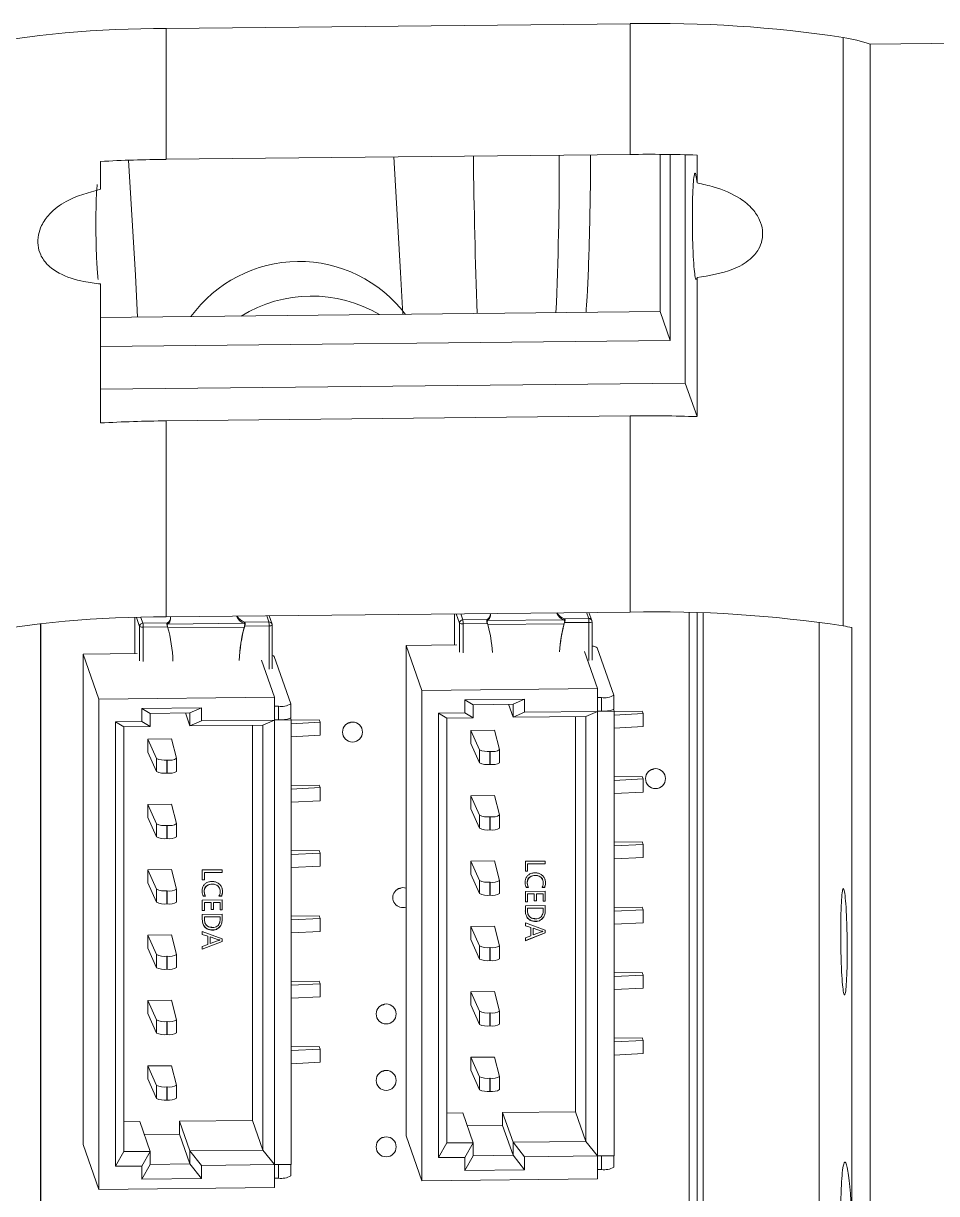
# Model space of a CAD drawing. Header units: millimetres. Extents: x 0 to 1189, y 0 to 841.
# Drawn here: x 468.671 to 471.422, y 440.995 to 444.521 of the extents above; entities that cross this region are included whole.
import ezdxf

# ---------------------------------------------------------------- set-up
doc = ezdxf.new("R2010")
doc.units = ezdxf.units.MM
doc.layers.get('0').update_dxf_attribs({"lineweight": 18})

msp = doc.modelspace()

# ---------------------------------------------------------------- linework, layer by layer
at = {"color": 7, "linetype": 'Continuous', "lineweight": 15}
for p, q in [((470.4993, 444.5199), (469.1019, 444.5051)), ((469.1019, 444.5051), (469.1019, 444.1112)), ((470.4993, 444.5199), (470.4993, 444.126)), ((471.141, 444.4781), (471.141, 442.7055)), ((471.6217, 444.4623), (471.2224, 444.458)), ((471.2224, 444.458), (471.2224, 439.337)), ((470.4993, 444.126), (469.1019, 444.1112)), ((470.589, 444.1261), (470.589, 443.6523)), ((470.6195, 443.5656), (470.6195, 444.1258)), ((470.6647, 444.1249), (470.6647, 443.4373)), ((470.7004, 444.0401), (470.7004, 444.1239)), ((468.9038, 444.1049), (468.9038, 444.021)), ((470.7004, 443.3361), (470.7004, 443.7548)), ((468.9038, 443.7357), (468.9038, 443.317)), ((470.589, 443.6523), (468.9038, 443.6344)), ((470.6195, 443.5656), (470.589, 443.6523)), ((468.9038, 443.5474), (470.6195, 443.5656)), ((470.6647, 443.4373), (468.9038, 443.4186)), ((470.7004, 443.3361), (470.6647, 443.4373)), ((469.1019, 443.3233), (470.4993, 443.3382)), ((470.4993, 443.3382), (470.4993, 442.7473)), ((469.1019, 443.3233), (469.1019, 442.7324)), ((470.4993, 442.7473), (469.1019, 442.7324)), ((469.4203, 442.711), (469.4116, 442.7357)), ((469.9703, 442.7417), (469.9703, 442.6481)), ((470.0783, 442.7368), (470.0783, 442.7408)), ((470.3837, 442.7213), (470.375, 442.746)), ((470.6764, 440.0765), (470.6764, 442.7459)), ((470.701, 442.7452), (470.701, 440.1324)), ((470.7193, 442.7446), (470.7193, 440.0804)), ((468.7231, 440.0592), (468.7231, 442.7121)), ((468.7243, 442.7123), (468.7243, 440.0558)), ((469.0069, 442.7305), (469.0069, 442.6221)), ((469.1051, 442.7143), (469.0316, 442.7135)), ((469.0322, 442.7019), (469.1057, 442.7027)), ((469.1059, 442.7111), (469.3361, 442.7135)), ((469.1149, 442.7266), (469.1149, 442.7305)), ((469.4109, 442.7175), (469.3374, 442.7168)), ((469.338, 442.7052), (469.4115, 442.706)), ((469.4209, 442.7077), (469.4209, 442.7078)), ((469.4209, 442.5765), (469.4209, 442.7077)), ((470.0685, 442.7245), (469.995, 442.7238)), ((469.9956, 442.7122), (470.0691, 442.713)), ((470.2995, 442.7238), (470.0693, 442.7213)), ((470.3743, 442.7278), (470.3008, 442.727)), ((470.3014, 442.7154), (470.3749, 442.7162)), ((470.3843, 442.718), (470.3843, 442.7179)), ((470.3843, 442.6025), (470.3843, 442.7179)), ((471.0687, 439.6311), (471.0687, 442.7165)), ((471.167, 439.3522), (471.167, 442.7005)), ((469.8241, 442.6465), (469.9772, 442.6481)), ((469.8717, 442.5113), (469.8241, 442.6465)), ((469.8241, 441.1693), (469.8241, 442.6465)), ((470.4007, 442.517), (470.3615, 442.6282)), ((470.4501, 442.4972), (470.4, 442.6393)), ((468.8511, 442.6204), (469.0138, 442.6222)), ((468.8988, 442.4852), (468.8511, 442.6204)), ((468.8511, 441.1432), (468.8511, 442.6204)), ((469.4278, 442.4908), (469.3885, 442.6021)), ((469.4771, 442.4711), (469.427, 442.6132)), ((469.4278, 442.4908), (468.8988, 442.4852)), ((468.8988, 441.008), (468.8988, 442.4852)), ((469.4278, 442.4908), (469.4278, 442.4219)), ((470.4007, 442.517), (469.8717, 442.5113)), ((469.8717, 441.0341), (469.8717, 442.5113)), ((470.1812, 442.4851), (470.0015, 442.4832)), ((470.1462, 442.4695), (470.1812, 442.4851)), ((470.1812, 442.4457), (470.1812, 442.4851)), ((470.4007, 442.517), (470.4007, 442.448)), ((470.4007, 442.4897), (470.4126, 442.4898)), ((470.4126, 442.4898), (470.4126, 442.4485)), ((470.4502, 442.4554), (470.4502, 442.4968)), ((469.2082, 442.459), (469.0285, 442.4571)), ((469.0285, 442.4177), (469.0285, 442.4571)), ((469.0534, 442.4421), (469.0285, 442.4571)), ((469.1732, 442.4434), (469.2082, 442.459)), ((469.2082, 442.4196), (469.2082, 442.459)), ((469.4278, 442.4636), (469.4396, 442.4637)), ((469.4396, 442.4637), (469.4396, 442.4224)), ((469.4772, 442.4293), (469.4772, 442.4707)), ((470.0015, 442.4438), (470.0015, 442.4832)), ((470.0264, 442.4682), (470.0015, 442.4832)), ((470.0264, 442.4682), (470.1462, 442.4695)), ((470.0264, 442.4288), (470.0264, 442.4682)), ((470.1323, 442.4694), (470.1462, 442.4301)), ((470.1462, 442.4695), (470.1462, 442.4301)), ((470.4507, 442.4485), (470.4489, 442.4537)), ((469.0285, 442.4177), (468.9487, 442.4168)), ((468.9487, 441.0775), (468.9487, 442.4168)), ((468.9487, 442.4168), (468.9736, 442.4019)), ((469.0534, 442.4027), (469.0285, 442.4177)), ((469.0534, 442.4421), (469.1732, 442.4434)), ((469.0534, 442.4027), (469.0534, 442.4421)), ((469.1594, 442.4432), (469.1732, 442.404)), ((469.1732, 442.4434), (469.1732, 442.404)), ((469.1732, 442.404), (469.2082, 442.4196)), ((469.4278, 442.4219), (469.2082, 442.4196)), ((469.3928, 442.4063), (469.4278, 442.4219)), ((469.4278, 442.4223), (469.4396, 442.4224)), ((469.4278, 442.4219), (469.4777, 442.4224)), ((469.4278, 441.0826), (469.4278, 442.4219)), ((469.4777, 442.4224), (469.4759, 442.4276)), ((469.4777, 442.4218), (469.5623, 442.4227)), ((469.4777, 441.0831), (469.4777, 442.4224)), ((469.5649, 442.4153), (469.4777, 442.4108)), ((469.5623, 442.4227), (469.5649, 442.4153)), ((469.5649, 442.3759), (469.5649, 442.4153)), ((470.0015, 442.4438), (469.9216, 442.4429)), ((469.9216, 441.1036), (469.9216, 442.4429)), ((469.9216, 442.4429), (469.9466, 442.428)), ((469.9466, 442.428), (470.0264, 442.4288)), ((469.9466, 441.1477), (469.9466, 442.428)), ((470.0264, 442.4288), (470.0015, 442.4438)), ((470.1462, 442.4301), (470.1812, 442.4457)), ((470.1462, 442.4301), (470.3658, 442.4324)), ((470.4007, 442.448), (470.1812, 442.4457)), ((470.3342, 441.2419), (470.3342, 442.4321)), ((470.3658, 442.4324), (470.4007, 442.448)), ((470.3658, 441.1522), (470.3658, 442.4324)), ((470.4007, 442.4484), (470.4126, 442.4485)), ((470.4007, 442.448), (470.4507, 442.4485)), ((470.4007, 441.1087), (470.4007, 442.448)), ((470.4507, 442.4479), (470.5353, 442.4488)), ((470.4507, 441.1092), (470.4507, 442.4485)), ((470.5379, 442.4414), (470.4507, 442.4369)), ((470.5353, 442.4488), (470.5379, 442.4414)), ((470.5379, 442.402), (470.5379, 442.4414)), ((468.9736, 442.4019), (469.0534, 442.4027)), ((468.9736, 441.1216), (468.9736, 442.4019)), ((469.1732, 442.404), (469.3928, 442.4063)), ((469.3612, 441.2158), (469.3612, 442.406)), ((469.3928, 441.1261), (469.3928, 442.4063)), ((470.0904, 442.3915), (470.019, 442.3908)), ((470.0449, 442.3322), (470.019, 442.3908)), ((470.019, 442.3908), (470.019, 442.3514)), ((470.0904, 442.3915), (470.1057, 442.3329)), ((470.5379, 442.402), (470.4507, 442.3975)), ((469.1174, 442.3654), (469.046, 442.3647)), ((469.0719, 442.3061), (469.046, 442.3647)), ((469.046, 442.3647), (469.046, 442.3253)), ((469.1174, 442.3654), (469.1328, 442.3068)), ((469.5649, 442.3759), (469.4777, 442.3714)), ((470.019, 442.3514), (470.0449, 442.2928)), ((469.046, 442.3253), (469.0719, 442.2667)), ((470.0449, 442.2928), (470.0449, 442.3322)), ((470.0776, 442.3274), (470.0767, 442.3274)), ((470.0767, 442.3274), (470.0767, 442.288)), ((470.0776, 442.288), (470.0776, 442.3274)), ((470.1058, 442.2932), (470.1058, 442.3326)), ((469.0719, 442.2667), (469.0719, 442.3061)), ((469.1046, 442.3013), (469.1037, 442.3013)), ((469.1037, 442.3013), (469.1037, 442.2619)), ((469.1046, 442.2619), (469.1046, 442.3013)), ((469.1328, 442.2671), (469.1328, 442.3065)), ((470.0776, 442.288), (470.0767, 442.288)), ((469.1046, 442.2619), (469.1037, 442.2619)), ((470.4507, 442.2509), (470.5353, 442.2518)), ((470.5379, 442.2444), (470.4507, 442.24)), ((470.5353, 442.2518), (470.5379, 442.2444)), ((470.5379, 442.205), (470.5379, 442.2444)), ((469.4777, 442.2248), (469.5623, 442.2257)), ((469.5649, 442.2183), (469.4777, 442.2139)), ((469.5623, 442.2257), (469.5649, 442.2183)), ((469.5649, 442.1789), (469.5649, 442.2183)), ((470.5379, 442.205), (470.4507, 442.2006)), ((469.1174, 442.1685), (469.046, 442.1677)), ((469.0719, 442.1091), (469.046, 442.1677)), ((469.046, 442.1677), (469.046, 442.1283)), ((469.1174, 442.1685), (469.1328, 442.1098)), ((469.5649, 442.1789), (469.4777, 442.1745)), ((470.0904, 442.1946), (470.019, 442.1938)), ((470.0449, 442.1353), (470.019, 442.1938)), ((470.019, 442.1938), (470.019, 442.1544)), ((470.0904, 442.1946), (470.1057, 442.1359)), ((470.019, 442.1544), (470.0449, 442.0959)), ((470.0449, 442.0959), (470.0449, 442.1353)), ((470.1058, 442.0963), (470.1058, 442.1357)), ((469.046, 442.1283), (469.0719, 442.0698)), ((469.0719, 442.0698), (469.0719, 442.1091)), ((469.1046, 442.1044), (469.1037, 442.1044)), ((469.1037, 442.1044), (469.1037, 442.065)), ((469.1046, 442.065), (469.1046, 442.1044)), ((469.1328, 442.0702), (469.1328, 442.1096)), ((470.0776, 442.1305), (470.0767, 442.1305)), ((470.0767, 442.1305), (470.0767, 442.0911)), ((470.0776, 442.0911), (470.0776, 442.1305)), ((469.1046, 442.065), (469.1037, 442.065)), ((470.0776, 442.0911), (470.0767, 442.0911)), ((469.4777, 442.0279), (469.5623, 442.0288)), ((469.5623, 442.0288), (469.5649, 442.0213)), ((470.4507, 442.054), (470.5353, 442.0549)), ((470.5379, 442.0474), (470.4507, 442.043)), ((470.5353, 442.0549), (470.5379, 442.0474)), ((470.5379, 442.008), (470.5379, 442.0474)), ((469.5649, 442.0213), (469.4777, 442.0169)), ((469.5649, 441.982), (469.5649, 442.0213)), ((470.0904, 441.9976), (470.019, 441.9968)), ((470.0449, 441.9383), (470.019, 441.9968)), ((470.019, 441.9968), (470.019, 441.9575)), ((470.0904, 441.9976), (470.1057, 441.9389)), ((470.2433, 441.9971), (470.1834, 441.9964)), ((470.1834, 441.9964), (470.1834, 441.9662)), ((470.2432, 441.9971), (470.2432, 441.9895)), ((470.2433, 441.9891), (470.2433, 441.9971)), ((470.5379, 442.008), (470.4507, 442.0036)), ((469.1174, 441.9715), (469.046, 441.9707)), ((469.0719, 441.9122), (469.046, 441.9707)), ((469.046, 441.9707), (469.046, 441.9314)), ((469.1174, 441.9715), (469.1328, 441.9128)), ((469.2703, 441.971), (469.2104, 441.9703)), ((469.2104, 441.9703), (469.2104, 441.9401)), ((469.2702, 441.9634), (469.2169, 441.9628)), ((469.2169, 441.9628), (469.217, 441.9625)), ((469.2169, 441.9628), (469.2169, 441.9405)), ((469.217, 441.9625), (469.2703, 441.963)), ((469.217, 441.9401), (469.217, 441.9625)), ((469.2702, 441.971), (469.2702, 441.9634)), ((469.2702, 441.9634), (469.2703, 441.963)), ((469.2703, 441.963), (469.2703, 441.971)), ((469.5649, 441.982), (469.4777, 441.9775)), ((470.019, 441.9575), (470.0449, 441.8989)), ((470.1898, 441.9666), (470.1834, 441.9665)), ((470.1834, 441.9662), (470.19, 441.9662)), ((470.2432, 441.9895), (470.1898, 441.9889)), ((470.1898, 441.9889), (470.19, 441.9886)), ((470.1898, 441.9889), (470.1898, 441.9666)), ((470.19, 441.9662), (470.1898, 441.9666)), ((470.19, 441.9886), (470.2433, 441.9891)), ((470.19, 441.9662), (470.19, 441.9886)), ((470.2432, 441.9895), (470.2433, 441.9891)), ((469.046, 441.9314), (469.0719, 441.8728)), ((469.2169, 441.9405), (469.2104, 441.9404)), ((469.2104, 441.9401), (469.217, 441.9401)), ((469.217, 441.9401), (469.2169, 441.9405)), ((469.2396, 441.9278), (469.2397, 441.9274)), ((470.0449, 441.8989), (470.0449, 441.9383)), ((470.0776, 441.9335), (470.0767, 441.9335)), ((470.0767, 441.9335), (470.0767, 441.8941)), ((470.0776, 441.8941), (470.0776, 441.9335)), ((470.1058, 441.8993), (470.1058, 441.9387)), ((470.1891, 441.9327), (470.1892, 441.9324)), ((470.1908, 441.9223), (470.1909, 441.922)), ((470.2126, 441.9539), (470.2127, 441.9535)), ((470.2343, 441.9434), (470.2341, 441.9437)), ((470.2439, 441.9321), (470.244, 441.9317)), ((469.0719, 441.8728), (469.0719, 441.9122)), ((469.1046, 441.9074), (469.1037, 441.9074)), ((469.1037, 441.9074), (469.1037, 441.868)), ((469.1046, 441.868), (469.1046, 441.9074)), ((469.1328, 441.8732), (469.1328, 441.9126)), ((469.22, 441.8915), (469.2134, 441.8914)), ((469.2134, 441.8914), (469.2135, 441.8911)), ((469.2135, 441.8911), (469.2201, 441.8912)), ((469.2161, 441.9066), (469.2163, 441.9063)), ((469.2178, 441.8962), (469.2179, 441.8959)), ((469.2685, 441.892), (469.2605, 441.8919)), ((469.2606, 441.8916), (469.2687, 441.8917)), ((469.2613, 441.9173), (469.2612, 441.9176)), ((469.2685, 441.892), (469.2687, 441.8917)), ((469.2709, 441.906), (469.271, 441.9056)), ((470.0776, 441.8941), (470.0767, 441.8941)), ((470.2433, 441.9063), (470.1834, 441.9056)), ((470.1834, 441.9056), (470.1834, 441.8739)), ((470.193, 441.9176), (470.1864, 441.9175)), ((470.1864, 441.9175), (470.1865, 441.9172)), ((470.1865, 441.9172), (470.1931, 441.9173)), ((470.2103, 441.8984), (470.1898, 441.8981)), ((470.1898, 441.8981), (470.19, 441.8978)), ((470.1898, 441.8981), (470.1898, 441.8744)), ((470.19, 441.8978), (470.2104, 441.898)), ((470.19, 441.874), (470.19, 441.8978)), ((470.2103, 441.8984), (470.2104, 441.898)), ((470.2104, 441.898), (470.2104, 441.8771)), ((470.2366, 441.8986), (470.2169, 441.8984)), ((470.2169, 441.8984), (470.2169, 441.8775)), ((470.2169, 441.8984), (470.217, 441.8981)), ((470.217, 441.8981), (470.2367, 441.8983)), ((470.217, 441.8772), (470.217, 441.8981)), ((470.2415, 441.9181), (470.2335, 441.918)), ((470.2336, 441.9177), (470.2416, 441.9178)), ((470.2366, 441.8986), (470.2367, 441.8983)), ((470.2367, 441.8983), (470.2367, 441.8759)), ((470.2415, 441.9181), (470.2416, 441.9178)), ((470.2432, 441.9063), (470.2432, 441.8764)), ((470.2433, 441.876), (470.2433, 441.9063)), ((469.1046, 441.868), (469.1037, 441.868)), ((469.2703, 441.8802), (469.2104, 441.8795)), ((469.2104, 441.8795), (469.2104, 441.8478)), ((469.2373, 441.8722), (469.2169, 441.872)), ((469.2169, 441.872), (469.217, 441.8717)), ((469.2169, 441.872), (469.2169, 441.8482)), ((469.217, 441.8717), (469.2374, 441.8719)), ((469.217, 441.8479), (469.217, 441.8717)), ((469.2373, 441.8722), (469.2374, 441.8719)), ((469.2374, 441.8719), (469.2374, 441.851)), ((469.2439, 441.8514), (469.2374, 441.8513)), ((469.2374, 441.851), (469.244, 441.8511)), ((469.2636, 441.8725), (469.2439, 441.8723)), ((469.2439, 441.8723), (469.2439, 441.8514)), ((469.2439, 441.8723), (469.244, 441.872)), ((469.2439, 441.8514), (469.244, 441.8511)), ((469.244, 441.872), (469.2637, 441.8722)), ((469.244, 441.8511), (469.244, 441.872)), ((469.2636, 441.8725), (469.2637, 441.8722)), ((469.2637, 441.8722), (469.2637, 441.8498)), ((469.2702, 441.8802), (469.2702, 441.8503)), ((469.2703, 441.8499), (469.2703, 441.8802)), ((470.1898, 441.8744), (470.1834, 441.8743)), ((470.1834, 441.8739), (470.19, 441.874)), ((470.2433, 441.863), (470.1834, 441.8624)), ((470.1834, 441.8624), (470.1834, 441.8463)), ((470.19, 441.874), (470.1898, 441.8744)), ((470.1898, 441.8549), (470.2366, 441.8554)), ((470.1898, 441.8549), (470.19, 441.8545)), ((470.1898, 441.8465), (470.1898, 441.8549)), ((470.19, 441.8545), (470.2367, 441.855)), ((470.19, 441.8462), (470.19, 441.8545)), ((470.2169, 441.8775), (470.2104, 441.8775)), ((470.2104, 441.8771), (470.217, 441.8772)), ((470.2169, 441.8775), (470.217, 441.8772)), ((470.2366, 441.8554), (470.2367, 441.855)), ((470.2432, 441.8764), (470.2367, 441.8763)), ((470.2367, 441.8759), (470.2433, 441.876)), ((470.2367, 441.855), (470.2367, 441.8463)), ((470.2432, 441.8764), (470.2433, 441.876)), ((470.2432, 441.863), (470.2432, 441.8467)), ((470.2433, 441.8464), (470.2433, 441.863)), ((470.4507, 441.857), (470.5353, 441.8579)), ((470.5379, 441.8505), (470.4507, 441.846)), ((470.5353, 441.8579), (470.5379, 441.8505)), ((470.5379, 441.8111), (470.5379, 441.8505)), ((469.2169, 441.8482), (469.2104, 441.8482)), ((469.2104, 441.8478), (469.217, 441.8479)), ((469.2703, 441.8369), (469.2104, 441.8363)), ((469.2104, 441.8363), (469.2104, 441.8202)), ((469.217, 441.8479), (469.2169, 441.8482)), ((469.2169, 441.8288), (469.2636, 441.8293)), ((469.2169, 441.8288), (469.217, 441.8284)), ((469.2169, 441.8204), (469.2169, 441.8288)), ((469.2169, 441.8204), (469.217, 441.8201)), ((469.217, 441.8284), (469.2637, 441.8289)), ((469.217, 441.8201), (469.217, 441.8284)), ((469.2636, 441.8293), (469.2637, 441.8289)), ((469.2702, 441.8503), (469.2637, 441.8502)), ((469.2637, 441.8498), (469.2703, 441.8499)), ((469.2637, 441.8289), (469.2637, 441.8202)), ((469.2702, 441.8503), (469.2703, 441.8499)), ((469.2702, 441.8369), (469.2702, 441.8206)), ((469.2702, 441.8206), (469.2703, 441.8203)), ((469.2703, 441.8203), (469.2703, 441.8369)), ((469.4777, 441.8309), (469.5623, 441.8318)), ((469.5649, 441.8244), (469.4777, 441.8199)), ((469.5623, 441.8318), (469.5649, 441.8244)), ((469.5649, 441.785), (469.5649, 441.8244)), ((470.1898, 441.8465), (470.19, 441.8462)), ((470.1927, 441.8339), (470.1927, 441.8337)), ((470.214, 441.8155), (470.2141, 441.8152)), ((470.2432, 441.8467), (470.2433, 441.8464)), ((469.2703, 441.7627), (469.2104, 441.7844)), ((469.2104, 441.7844), (469.2104, 441.7758)), ((469.241, 441.7894), (469.2411, 441.7891)), ((469.5649, 441.785), (469.4777, 441.7805)), ((470.0904, 441.8006), (470.019, 441.7999)), ((470.0449, 441.7413), (470.019, 441.7999)), ((470.019, 441.7999), (470.019, 441.7605)), ((470.0904, 441.8006), (470.1057, 441.742)), ((470.2433, 441.7888), (470.1834, 441.8105)), ((470.1834, 441.8105), (470.1834, 441.8019)), ((470.2001, 441.7968), (470.1834, 441.8022)), ((470.1834, 441.8019), (470.2002, 441.7964)), ((470.2432, 441.7812), (470.1834, 441.7576)), ((470.1834, 441.7572), (470.2433, 441.7809)), ((470.2001, 441.7968), (470.2002, 441.7964)), ((470.2002, 441.7964), (470.2002, 441.772)), ((470.2066, 441.7948), (470.2066, 441.7751)), ((470.2317, 441.7863), (470.2066, 441.7948)), ((470.2068, 441.7945), (470.2066, 441.7948)), ((470.2068, 441.7747), (470.2068, 441.7945)), ((470.2068, 441.7945), (470.2318, 441.7859)), ((470.2318, 441.7839), (470.2068, 441.7747)), ((470.2318, 441.7859), (470.2317, 441.7863)), ((470.236, 441.785), (470.2359, 441.7854)), ((470.2432, 441.7889), (470.2432, 441.7812)), ((470.2433, 441.7809), (470.2432, 441.7812)), ((470.2433, 441.7809), (470.2433, 441.7888)), ((470.5379, 441.8111), (470.4507, 441.8067)), ((469.1174, 441.7745), (469.046, 441.7738)), ((469.0719, 441.7152), (469.046, 441.7738)), ((469.046, 441.7738), (469.046, 441.7344)), ((469.1174, 441.7745), (469.1328, 441.7159)), ((469.2271, 441.7707), (469.2104, 441.7761)), ((469.2104, 441.7758), (469.2272, 441.7703)), ((469.2702, 441.7551), (469.2104, 441.7315)), ((469.2104, 441.7311), (469.2703, 441.7548)), ((469.2272, 441.7459), (469.2104, 441.7397)), ((469.2271, 441.7707), (469.2272, 441.7703)), ((469.2272, 441.7703), (469.2272, 441.7459)), ((469.2337, 441.7687), (469.2337, 441.749)), ((469.2587, 441.7602), (469.2337, 441.7687)), ((469.2338, 441.7684), (469.2337, 441.7687)), ((469.2337, 441.749), (469.2338, 441.7486)), ((469.2338, 441.7486), (469.2338, 441.7684)), ((469.2338, 441.7684), (469.2588, 441.7598)), ((469.2588, 441.7578), (469.2338, 441.7486)), ((469.2588, 441.7598), (469.2587, 441.7602)), ((469.263, 441.7589), (469.2629, 441.7593)), ((469.2702, 441.7628), (469.2702, 441.7551)), ((469.2703, 441.7548), (469.2702, 441.7551)), ((469.2703, 441.7548), (469.2703, 441.7627)), ((470.019, 441.7605), (470.0449, 441.7019)), ((470.2002, 441.772), (470.1834, 441.7658)), ((470.1834, 441.7658), (470.1834, 441.7572)), ((470.2066, 441.7751), (470.2068, 441.7747)), ((469.046, 441.7344), (469.0719, 441.6758)), ((469.0719, 441.6758), (469.0719, 441.7152)), ((469.1046, 441.7104), (469.1037, 441.7104)), ((469.1037, 441.7104), (469.1037, 441.671)), ((469.1046, 441.6711), (469.1046, 441.7104)), ((469.1328, 441.6763), (469.1328, 441.7156)), ((469.2104, 441.7397), (469.2104, 441.7311)), ((470.0449, 441.7019), (470.0449, 441.7413)), ((470.0776, 441.7365), (470.0767, 441.7365)), ((470.0767, 441.7365), (470.0767, 441.6971)), ((470.0776, 441.6971), (470.0776, 441.7365)), ((470.1058, 441.7023), (470.1058, 441.7417)), ((470.0776, 441.6971), (470.0767, 441.6971)), ((469.1046, 441.6711), (469.1037, 441.671)), ((470.4507, 441.6601), (470.5353, 441.6609)), ((470.5379, 441.6535), (470.4507, 441.6491)), ((470.5353, 441.6609), (470.5379, 441.6535)), ((470.5379, 441.6141), (470.5379, 441.6535)), ((469.4777, 441.634), (469.5623, 441.6349)), ((469.5649, 441.6274), (469.4777, 441.623)), ((469.5623, 441.6349), (469.5649, 441.6274)), ((469.5649, 441.588), (469.5649, 441.6274)), ((470.0904, 441.6037), (470.019, 441.6029)), ((470.0904, 441.6037), (470.1057, 441.545)), ((470.5379, 441.6141), (470.4507, 441.6097)), ((469.1174, 441.5776), (469.046, 441.5768)), ((469.0719, 441.5183), (469.046, 441.5768)), ((469.046, 441.5768), (469.046, 441.5374)), ((469.1174, 441.5776), (469.1328, 441.5189)), ((469.5649, 441.588), (469.4777, 441.5836)), ((470.0449, 441.5444), (470.019, 441.6029)), ((470.019, 441.6029), (470.019, 441.5635)), ((469.046, 441.5374), (469.0719, 441.4789)), ((470.019, 441.5635), (470.0449, 441.505)), ((470.0449, 441.505), (470.0449, 441.5444)), ((470.0776, 441.5396), (470.0767, 441.5396)), ((470.0767, 441.5396), (470.0767, 441.5002)), ((470.0776, 441.5002), (470.0776, 441.5396)), ((470.1058, 441.5054), (470.1058, 441.5448)), ((469.0719, 441.4789), (469.0719, 441.5183)), ((469.1046, 441.5135), (469.1037, 441.5135)), ((469.1037, 441.5135), (469.1037, 441.4741)), ((469.1046, 441.4741), (469.1046, 441.5135)), ((469.1328, 441.4793), (469.1328, 441.5187)), ((470.0776, 441.5002), (470.0767, 441.5002)), ((469.1046, 441.4741), (469.1037, 441.4741)), ((470.4507, 441.4631), (470.5353, 441.464)), ((470.5353, 441.464), (470.5379, 441.4566)), ((469.4777, 441.437), (469.5623, 441.4379)), ((469.5649, 441.4305), (469.4777, 441.426)), ((469.5623, 441.4379), (469.5649, 441.4305)), ((469.5649, 441.3911), (469.5649, 441.4305)), ((470.5379, 441.4566), (470.4507, 441.4521)), ((470.5379, 441.4172), (470.5379, 441.4566)), ((470.0904, 441.4067), (470.019, 441.406)), ((470.0449, 441.3474), (470.019, 441.406)), ((470.019, 441.406), (470.019, 441.3666)), ((470.0904, 441.4067), (470.1057, 441.3481)), ((470.5379, 441.4172), (470.4507, 441.4127)), ((469.1174, 441.3806), (469.046, 441.3799)), ((469.0719, 441.3213), (469.046, 441.3799)), ((469.046, 441.3799), (469.046, 441.3405)), ((469.1174, 441.3806), (469.1328, 441.3219)), ((469.5649, 441.3911), (469.4777, 441.3866)), ((470.019, 441.3666), (470.0449, 441.308)), ((469.046, 441.3405), (469.0719, 441.2819)), ((469.1328, 441.2823), (469.1328, 441.3217)), ((470.0449, 441.308), (470.0449, 441.3474)), ((470.0776, 441.3426), (470.0767, 441.3426)), ((470.0767, 441.3426), (470.0767, 441.3032)), ((470.0776, 441.3032), (470.0776, 441.3426)), ((470.1058, 441.3084), (470.1058, 441.3478)), ((469.0719, 441.2819), (469.0719, 441.3213)), ((469.1046, 441.3165), (469.1037, 441.3165)), ((469.1037, 441.3165), (469.1037, 441.2771)), ((469.1046, 441.2771), (469.1046, 441.3165)), ((470.0776, 441.3032), (470.0767, 441.3032)), ((469.1046, 441.2771), (469.1037, 441.2771)), ((469.1416, 441.2135), (469.3612, 441.2158)), ((469.3928, 441.1261), (469.3612, 441.2158)), ((469.9466, 441.2378), (469.9948, 441.2383)), ((469.9948, 441.2383), (470.0264, 441.1486)), ((470.1146, 441.2396), (470.3342, 441.2419)), ((470.1146, 441.2396), (470.1146, 441.2002)), ((470.1462, 441.1498), (470.1146, 441.2396)), ((470.3658, 441.1522), (470.3342, 441.2419)), ((468.9736, 441.2117), (469.0218, 441.2122)), ((469.0218, 441.2122), (469.0534, 441.1225)), ((469.1732, 441.1238), (469.1416, 441.2135)), ((469.1416, 441.2135), (469.1416, 441.1741)), ((470.0086, 441.199), (470.1146, 441.2002)), ((470.1462, 441.1105), (470.1146, 441.2002)), ((469.0356, 441.1729), (469.1416, 441.1741)), ((469.1732, 441.0844), (469.1416, 441.1741)), ((469.8241, 441.1693), (469.8717, 441.0341)), ((469.9466, 441.1477), (469.9216, 441.1036)), ((470.0264, 441.1486), (469.9466, 441.1477)), ((470.0015, 441.1044), (470.0264, 441.1486)), ((470.0264, 441.1092), (470.0264, 441.1486)), ((470.3658, 441.1522), (470.1462, 441.1498)), ((470.1812, 441.1063), (470.1462, 441.1498)), ((470.1462, 441.1498), (470.1462, 441.1105)), ((470.4007, 441.1087), (470.3658, 441.1522)), ((468.8511, 441.1432), (468.8988, 441.008)), ((468.9736, 441.1216), (468.9487, 441.0775)), ((469.0534, 441.1225), (468.9736, 441.1216)), ((469.0285, 441.0783), (469.0534, 441.1225)), ((469.0534, 441.0831), (469.0534, 441.1225)), ((469.3928, 441.1261), (469.1732, 441.1238)), ((469.2082, 441.0802), (469.1732, 441.1238)), ((469.1732, 441.1238), (469.1732, 441.0844)), ((469.4278, 441.0826), (469.3928, 441.1261)), ((470.1462, 441.1105), (470.0264, 441.1092)), ((470.1812, 441.0669), (470.1462, 441.1105)), ((468.9487, 441.0775), (469.0285, 441.0783)), ((469.0285, 441.0389), (469.0534, 441.0831)), ((469.0285, 441.0389), (469.0285, 441.0783)), ((469.1732, 441.0844), (469.0534, 441.0831)), ((469.2082, 441.0408), (469.1732, 441.0844)), ((469.2082, 441.0802), (469.4278, 441.0826)), ((469.2082, 441.0408), (469.2082, 441.0802)), ((469.4777, 441.0831), (469.4278, 441.0826)), ((469.4278, 441.0826), (469.4278, 441.0136)), ((469.4772, 441.0486), (469.4772, 441.0831)), ((469.9216, 441.1036), (470.0015, 441.1044)), ((470.0015, 441.065), (470.0264, 441.1092)), ((470.0015, 441.065), (470.0015, 441.1044)), ((470.1812, 441.1063), (470.4007, 441.1087)), ((470.1812, 441.0669), (470.1812, 441.1063)), ((470.4507, 441.1092), (470.4007, 441.1087)), ((470.4007, 441.1087), (470.4007, 441.0397)), ((470.4502, 441.0747), (470.4502, 441.1092)), ((469.0285, 441.0389), (469.2082, 441.0408)), ((469.4278, 441.0416), (469.4396, 441.0417)), ((469.8717, 441.0341), (470.4007, 441.0397)), ((470.0015, 441.065), (470.1812, 441.0669)), ((470.4007, 441.0677), (470.4126, 441.0678)), ((468.8988, 441.008), (469.4278, 441.0136))]:
    msp.add_line(p, q, dxfattribs=at)
at = {"color": 8, "linetype": 'Continuous', "lineweight": 15}
for p, q in [((469.4109, 442.7175), (469.4045, 442.7356)), ((469.9704, 442.6481), (469.9704, 442.7417)), ((469.9752, 442.7417), (469.985, 442.7138)), ((469.9886, 442.7419), (469.995, 442.7238)), ((470.3679, 442.7459), (470.3743, 442.7278)), ((469.007, 442.7305), (469.007, 442.6221)), ((469.0216, 442.7036), (469.0121, 442.7306)), ((469.0216, 442.6), (469.0216, 442.7036)), ((469.0316, 442.7135), (469.0254, 442.731)), ((469.0322, 442.5983), (469.0322, 442.7019)), ((469.1066, 442.6995), (469.3367, 442.7019)), ((469.4115, 442.5748), (469.4115, 442.706)), ((469.985, 442.7138), (469.985, 442.626)), ((469.9956, 442.7122), (469.9956, 442.6243)), ((470.07, 442.7097), (470.3001, 442.7122)), ((470.3749, 442.7162), (470.3749, 442.6008)), ((469.4396, 441.0417), (469.4396, 441.0827)), ((470.4126, 441.0678), (470.4126, 441.1088))]:
    msp.add_line(p, q, dxfattribs=at)
at = {"color": 7, "linetype": 'Continuous', "lineweight": 15}
for points in [[(469.0156, 443.6356), (469.0092, 443.7623), (468.9885, 444.1086)], [(469.7869, 444.1184), (469.8077, 443.7707), (469.8141, 443.644)], [(469.4209, 442.7078), (469.4207, 442.7097), (469.4203, 442.711)], [(470.3837, 442.7213), (470.3841, 442.72), (470.3843, 442.718)], [(469.647, 442.4113), (469.6544, 442.4134), (469.6581, 442.4152)], [(470.5597, 442.271), (470.5671, 442.273), (470.5708, 442.2748)], [(469.7992, 441.9127), (469.8065, 441.9147), (469.8102, 441.9166)], [(469.7484, 441.5619), (469.7558, 441.564), (469.7595, 441.5658)], [(469.7484, 441.3618), (469.7558, 441.3639), (469.7595, 441.3657)], [(469.7484, 441.1617), (469.7558, 441.1638), (469.7595, 441.1656)]]:
    msp.add_lwpolyline(points, dxfattribs=at)
for centre in [(469.6626, 442.3858), (470.5753, 442.2454), (469.764, 441.5364), (469.764, 441.3362), (469.764, 441.1361)]:
    msp.add_circle(centre, 0.0301, dxfattribs=at)
for centre, radius, start, end in [((469.0873, 441.2904), 3.2147, 89.7391, 100.6277), ((470.5752, 440.7409), 3.7798, 81.3916, 91.1509), ((471.069, 444.0111), 0.4726, 71.0541, 81.2387), ((469.1492, 439.5092), 4.6022, 90.5886, 93.057), ((494.8041, 444.4722), 24.7799, 180.81208, 181.90971), ((470.5506, 439.3508), 4.7755, 88.2025, 90.6156), ((469.5017, 443.4017), 0.4019, 37.0964, 144.1213), ((469.5395, 443.2955), 0.4037, 59.4803, 121.7404), ((470.5507, 438.548), 4.7905, 88.2097, 90.6152), ((469.1485, 438.7526), 4.5709, 90.5836, 93.0689), ((469.0873, 439.5178), 3.2147, 89.7391, 100.6277), ((469.0948, 442.7315), 0.02, 300.9003, 3.0751), ((469.3482, 442.7493), 0.0378, 202.7691, 251.3298), ((469.3559, 442.7629), 0.0497, 214.6265, 248.2395), ((470.0582, 442.7417), 0.02, 300.9095, 3.0805), ((470.058, 442.7382), 0.0203, 303.6516, 356.0163), ((470.3131, 442.7612), 0.0398, 204.0975, 250.0088), ((470.3192, 442.7731), 0.0496, 214.6049, 248.2537), ((470.5752, 438.9683), 3.7798, 81.3916, 91.1509), ((469.0317, 442.7035), 0.01, 90.3044, 179.5414), ((469.0297, 442.7208), 0.019, 244.9208, 277.6741), ((468.9622, 442.704), 0.0701, 358.2761, 7.7665), ((468.6892, 442.5848), 0.4329, 1.9141, 15.8037), ((469.0947, 442.7279), 0.0202, 303.5217, 356.2008), ((469.7586, 442.5874), 0.4372, 164.8098, 178.0698), ((469.7586, 442.5867), 0.437, 164.2687, 178.0716), ((469.3407, 442.708), 0.0708, 358.3274, 7.7152), ((469.9951, 442.7137), 0.01, 90.3044, 179.5414), ((469.9931, 442.731), 0.019, 244.9307, 277.6642), ((469.9256, 442.7143), 0.0701, 358.2761, 7.7665), ((469.6523, 442.595), 0.4331, 4.0018, 15.7958), ((470.7224, 442.5976), 0.4375, 164.8142, 175.9951), ((470.7223, 442.5969), 0.4372, 164.2717, 175.9978), ((470.3044, 442.7183), 0.0705, 358.3088, 7.7338), ((471.0148, 441.9679), 0.7483, 78.2685, 80.2956), ((470.3845, 442.6184), 0.0261, 53.5456, 90.4417), ((469.4194, 442.6063), 0.0103, 42.1525, 81.4593), ((470.4221, 442.5405), 0.0515, 259.366, 302.8734), ((469.4491, 442.5145), 0.0516, 259.4014, 302.8046), ((470.4179, 442.5412), 0.0929, 266.7531, 289.4926), ((470.4478, 442.4558), 0.0024, 296.179, 350.331), ((469.4448, 442.5159), 0.0937, 266.852, 289.3937), ((469.4748, 442.4297), 0.00246, 297.0193, 349.9879), ((470.0693, 442.3859), 0.0589, 245.6078, 277.2234), ((470.0846, 442.3669), 0.0401, 259.9985, 301.8712), ((469.0963, 442.3599), 0.059, 245.6159, 277.1732), ((469.1116, 442.3408), 0.0401, 260.0059, 301.8637), ((470.0693, 442.3466), 0.059, 245.6159, 277.1732), ((470.0843, 442.3306), 0.0431, 261.0239, 299.8844), ((469.0963, 442.3204), 0.0589, 245.6078, 277.2234), ((469.1114, 442.3043), 0.0429, 260.9496, 299.9608), ((470.0693, 442.189), 0.059, 245.6159, 277.1732), ((470.0846, 442.17), 0.0401, 259.9985, 301.8712), ((469.0963, 442.1628), 0.0589, 245.6078, 277.2234), ((469.1116, 442.1437), 0.04, 259.9308, 301.9388), ((469.0963, 442.1235), 0.059, 245.6159, 277.1732), ((469.1113, 442.1075), 0.043, 261.0228, 299.8876), ((470.0693, 442.1495), 0.0589, 245.6078, 277.2234), ((470.0843, 442.1334), 0.0429, 260.9507, 299.9576), ((470.0693, 441.9918), 0.0588, 245.5568, 277.2323), ((470.0846, 441.9729), 0.04, 259.9234, 301.9463), ((469.0963, 441.9658), 0.0588, 245.5848, 277.2464), ((469.1116, 441.9469), 0.0401, 260.0059, 301.8637), ((469.8143, 441.887), 0.0301, 71.0886, 288.9114), ((470.0693, 441.9527), 0.059, 245.6159, 277.1732), ((470.0843, 441.9366), 0.0431, 261.0239, 299.8844), ((469.0963, 441.9264), 0.0588, 245.5568, 277.2323), ((469.1113, 441.9105), 0.043, 261.0228, 299.8876), ((469.0963, 441.769), 0.059, 245.6159, 277.1732), ((469.1116, 441.7499), 0.0401, 260.0059, 301.8637), ((470.0693, 441.795), 0.0589, 245.6078, 277.2234), ((470.0846, 441.776), 0.0401, 259.9985, 301.8712), ((469.0963, 441.7295), 0.0589, 245.6078, 277.2234), ((469.1114, 441.7134), 0.0429, 260.9496, 299.9608), ((470.0693, 441.7557), 0.059, 245.6159, 277.1732), ((470.0843, 441.7397), 0.0431, 261.0239, 299.8844), ((470.0693, 441.5981), 0.059, 245.6159, 277.1732), ((470.0846, 441.5791), 0.0401, 259.9985, 301.8712), ((469.0963, 441.5719), 0.0589, 245.6078, 277.2234), ((469.1116, 441.5528), 0.04, 259.9308, 301.9388), ((470.0693, 441.5586), 0.0589, 245.6078, 277.2234), ((470.0843, 441.5426), 0.0429, 260.9507, 299.9576), ((469.0963, 441.5326), 0.059, 245.6159, 277.1732), ((469.1113, 441.5166), 0.043, 261.0228, 299.8876), ((469.1116, 441.356), 0.0401, 260.0059, 301.8637), ((470.0693, 441.401), 0.0588, 245.5568, 277.2323), ((470.0846, 441.382), 0.04, 259.9234, 301.9463), ((469.0963, 441.375), 0.0589, 245.6078, 277.2234), ((470.0693, 441.3618), 0.059, 245.6159, 277.1732), ((470.0843, 441.3457), 0.0431, 261.0239, 299.8844), ((469.0963, 441.3355), 0.0588, 245.5568, 277.2323), ((469.1113, 441.3196), 0.043, 261.0228, 299.8876), ((470.4217, 441.1238), 0.0567, 260.8026, 300.1302), ((469.4487, 441.0978), 0.0568, 260.8143, 300.0849)]:
    msp.add_arc(centre, radius, start, end, dxfattribs=at)
at = {"color": 8, "linetype": 'Continuous', "lineweight": 15}
for centre, radius, start, end in [((459.576, 444.1174), 10.7097, 357.49295, 0.03386), ((469.4111, 442.7077), 0.00983, 19.6835, 91.0034), ((469.4138, 442.72), 0.0142, 260.7535, 300.1122), ((470.3745, 442.718), 0.00981, 19.5592, 91.1277), ((470.3772, 442.7302), 0.0142, 260.7801, 300.0791)]:
    msp.add_arc(centre, radius, start, end, dxfattribs=at)
at = {"color": 7, "linetype": 'Continuous', "lineweight": 15}
for centre in [(469.7603, 442.6141), (470.7237, 442.6244)]:
    msp.add_ellipse(centre, major_axis=(0.4433, 0.0758), ratio=0.801076, start_param=2.657096, end_param=2.665608, dxfattribs=at)
for points, knots in [([(470.3661, 443.6499), (470.3673, 443.6666), (470.3721, 443.7298), (470.3767, 443.887), (470.3799, 444.036), (470.3795, 444.1193), (470.3795, 444.1247)], [0, 0, 0, 0, 0.07045, 0.2672906, 0.4614633, 0.4751183, 0.4751183, 0.4751183, 0.4751183]), ([(470.7004, 444.0401), (470.6993, 444.049), (470.6972, 444.0669), (470.6939, 444.0719), (470.6908, 444.0594), (470.6883, 444.0296), (470.6867, 443.9862), (470.6862, 443.9344), (470.6868, 443.8798), (470.6885, 443.8286), (470.6911, 443.7863), (470.6942, 443.758), (470.6975, 443.746), (470.6995, 443.752), (470.7004, 443.7548)], [0, 0, 0, 0, 0.0302257, 0.0604502, 0.0906924, 0.1208717, 0.1509097, 0.1808098, 0.2106159, 0.2404305, 0.2703333, 0.3003843, 0.3305651, 0.3579115, 0.3579115, 0.3579115, 0.3579115]), ([(470.7004, 444.0401), (470.7178, 444.0363), (470.7632, 444.0265), (470.8216, 444.002), (470.867, 443.965), (470.8897, 443.9312), (470.8993, 443.898), (470.8978, 443.8672), (470.8856, 443.8363), (470.8572, 443.8039), (470.7958, 443.7703), (470.7376, 443.7608), (470.7004, 443.7548)], [0, 0, 0, 0, 0.0523147, 0.1369032, 0.1857914, 0.2235599, 0.2539134, 0.2843476, 0.3130089, 0.3542252, 0.4176052, 0.5295643, 0.5295643, 0.5295643, 0.5295643]), ([(468.9038, 443.7357), (468.887, 443.7379), (468.843, 443.7436), (468.7872, 443.7606), (468.7443, 443.7906), (468.7229, 443.8206), (468.7139, 443.852), (468.7153, 443.8831), (468.7268, 443.9161), (468.7535, 443.9533), (468.8117, 443.9962), (468.8679, 444.0113), (468.9038, 444.021)], [0, 0, 0, 0, 0.050847, 0.1332195, 0.180784, 0.2175417, 0.247059, 0.2766677, 0.3045467, 0.3446656, 0.4063861, 0.5152533, 0.5152533, 0.5152533, 0.5152533]), ([(468.8967, 443.7495), (468.8958, 443.7567), (468.8939, 443.773), (468.8916, 443.8153), (468.8901, 443.8672), (468.8896, 443.9221), (468.8902, 443.9727), (468.8918, 444.0134), (468.8934, 444.0284), (468.8941, 444.0352)], [0, 0, 0, 0, 0.0350029, 0.0783295, 0.1214672, 0.1643861, 0.207184, 0.2499863, 0.2860806, 0.2860806, 0.2860806, 0.2860806]), ([(469.1051, 442.7143), (469.1048, 442.714), (469.1043, 442.7133), (469.1038, 442.7116), (469.1035, 442.7104), (469.1035, 442.7102)], [0, 0, 0, 0, 0.0019851, 0.003977804, 0.004419791, 0.004419791, 0.004419791, 0.004419791]), ([(469.1057, 442.7027), (469.1054, 442.7039), (469.1047, 442.7062), (469.1039, 442.7087), (469.1036, 442.7099), (469.1035, 442.7101)], [0, 0, 0, 0, 0.003464742, 0.006939814, 0.007719471, 0.007719471, 0.007719471, 0.007719471]), ([(469.1044, 442.7069), (469.1046, 442.7078), (469.105, 442.7096), (469.1056, 442.7107), (469.1059, 442.711), (469.1059, 442.7111)], [0, 0, 0, 0, 0.001944063, 0.003886494, 0.004450182, 0.004450182, 0.004450182, 0.004450182]), ([(469.3385, 442.7094), (469.3382, 442.7103), (469.3376, 442.712), (469.3367, 442.7132), (469.3362, 442.7134), (469.3361, 442.7135)], [0, 0, 0, 0, 0.002108228, 0.004220293, 0.004830835, 0.004830835, 0.004830835, 0.004830835]), ([(469.3367, 442.7019), (469.337, 442.7031), (469.3376, 442.7054), (469.3382, 442.708), (469.3384, 442.7092), (469.3385, 442.7094)], [0, 0, 0, 0, 0.003422578, 0.006856098, 0.00770802, 0.00770802, 0.00770802, 0.00770802]), ([(469.3399, 442.7127), (469.3395, 442.7136), (469.3389, 442.7153), (469.338, 442.7164), (469.3375, 442.7167), (469.3374, 442.7168)], [0, 0, 0, 0, 0.0021219, 0.004246364, 0.004814562, 0.004814562, 0.004814562, 0.004814562]), ([(469.338, 442.7052), (469.3384, 442.7063), (469.339, 442.7087), (469.3396, 442.7112), (469.3398, 442.7124), (469.3399, 442.7126)], [0, 0, 0, 0, 0.003445936, 0.006892475, 0.007663313, 0.007663313, 0.007663313, 0.007663313]), ([(470.0685, 442.7245), (470.0682, 442.7242), (470.0677, 442.7236), (470.0672, 442.7218), (470.0669, 442.7207), (470.0669, 442.7205)], [0, 0, 0, 0, 0.001988283, 0.003977194, 0.004419603, 0.004419603, 0.004419603, 0.004419603]), ([(470.0669, 442.7203), (470.0672, 442.7193), (470.0678, 442.7173), (470.0686, 442.7147), (470.069, 442.7133), (470.0691, 442.713)], [0, 0, 0, 0, 0.003390892, 0.006793967, 0.007708963, 0.007708963, 0.007708963, 0.007708963]), ([(470.0693, 442.7213), (470.0691, 442.721), (470.0686, 442.7203), (470.0681, 442.7186), (470.0678, 442.7174), (470.0678, 442.7172)], [0, 0, 0, 0, 0.001976354, 0.003950122, 0.004441359, 0.004441359, 0.004441359, 0.004441359]), ([(470.2995, 442.7238), (470.2999, 442.7234), (470.3006, 442.7228), (470.3014, 442.7211), (470.3018, 442.7199), (470.3019, 442.7197)], [0, 0, 0, 0, 0.002143742, 0.004289362, 0.004817702, 0.004817702, 0.004817702, 0.004817702]), ([(470.3019, 442.7197), (470.3017, 442.7187), (470.3013, 442.7166), (470.3006, 442.7139), (470.3002, 442.7125), (470.3001, 442.7122)], [0, 0, 0, 0, 0.003372001, 0.006735804, 0.007708016, 0.007708016, 0.007708016, 0.007708016]), ([(470.3008, 442.727), (470.3012, 442.7267), (470.302, 442.7261), (470.3028, 442.7243), (470.3032, 442.7232), (470.3033, 442.723)], [0, 0, 0, 0, 0.002160554, 0.004319175, 0.004807705, 0.004807705, 0.004807705, 0.004807705]), ([(470.3033, 442.7229), (470.3031, 442.7218), (470.3026, 442.7198), (470.3019, 442.7172), (470.3015, 442.7157), (470.3014, 442.7154)], [0, 0, 0, 0, 0.003374615, 0.006759171, 0.007663255, 0.007663255, 0.007663255, 0.007663255]), ([(470.2122, 441.9614), (470.2109, 441.9614), (470.2058, 441.9612), (470.1978, 441.9591), (470.1898, 441.9534), (470.1848, 441.9462), (470.1829, 441.9392), (470.1827, 441.9349), (470.1827, 441.9334)], [0, 0, 0, 0, 0.00399332, 0.01523208, 0.0240587, 0.03290231, 0.04118695, 0.04578219, 0.04578219, 0.04578219, 0.04578219]), ([(470.244, 441.9317), (470.244, 441.933), (470.2438, 441.9377), (470.2416, 441.9456), (470.2356, 441.9537), (470.2274, 441.9591), (470.2192, 441.9613), (470.2141, 441.9614), (470.2122, 441.9614)], [0, 0, 0, 0, 0.00396734, 0.01419433, 0.02416485, 0.03382706, 0.04332568, 0.04896157, 0.04896157, 0.04896157, 0.04896157]), ([(469.2392, 441.9353), (469.2379, 441.9353), (469.2328, 441.9351), (469.2248, 441.933), (469.2168, 441.9273), (469.2118, 441.9201), (469.2099, 441.9131), (469.2097, 441.9088), (469.2097, 441.9073)], [0, 0, 0, 0, 0.00399339, 0.01523234, 0.02406601, 0.03289772, 0.04118251, 0.0457897, 0.0457897, 0.0457897, 0.0457897]), ([(469.2396, 441.9278), (469.2383, 441.9277), (469.2342, 441.9275), (469.228, 441.9259), (469.2219, 441.9218), (469.2178, 441.9163), (469.2163, 441.9109), (469.2162, 441.9077), (469.2161, 441.9066)], [0, 0, 0, 0, 0.00399609, 0.01206331, 0.01891878, 0.02578652, 0.0322491, 0.03546673, 0.03546673, 0.03546673, 0.03546673]), ([(469.2163, 441.9063), (469.2163, 441.9076), (469.2165, 441.9112), (469.2184, 441.9169), (469.2228, 441.9221), (469.2291, 441.926), (469.2351, 441.9272), (469.2388, 441.9274), (469.2397, 441.9274)], [0, 0, 0, 0, 0.00400705, 0.01094145, 0.01766775, 0.02415041, 0.03281313, 0.03547634, 0.03547634, 0.03547634, 0.03547634]), ([(469.271, 441.9056), (469.271, 441.9069), (469.2709, 441.9116), (469.2686, 441.9195), (469.2626, 441.9276), (469.2544, 441.933), (469.2462, 441.9352), (469.2411, 441.9353), (469.2392, 441.9353)], [0, 0, 0, 0, 0.00396725, 0.0141944, 0.02415574, 0.03381966, 0.04331862, 0.04895754, 0.04895754, 0.04895754, 0.04895754]), ([(469.2643, 441.9058), (469.2643, 441.9071), (469.2641, 441.911), (469.2621, 441.917), (469.2573, 441.9226), (469.2504, 441.9266), (469.2442, 441.9277), (469.2404, 441.9277), (469.2396, 441.9278)], [0, 0, 0, 0, 0.00397632, 0.01163774, 0.01875419, 0.02587707, 0.03493717, 0.03728415, 0.03728415, 0.03728415, 0.03728415]), ([(469.2397, 441.9274), (469.241, 441.9274), (469.2451, 441.9273), (469.2515, 441.9259), (469.2579, 441.9218), (469.2625, 441.9161), (469.2643, 441.9103), (469.2644, 441.9067), (469.2645, 441.9055)], [0, 0, 0, 0, 0.00396736, 0.01198428, 0.01925166, 0.02652051, 0.03354341, 0.03728753, 0.03728753, 0.03728753, 0.03728753]), ([(470.1827, 441.9334), (470.1827, 441.9321), (470.1828, 441.929), (470.1836, 441.9233), (470.1854, 441.9194), (470.1865, 441.9172)], [0, 0, 0, 0, 0.00394825, 0.0094635, 0.01685416, 0.01685416, 0.01685416, 0.01685416]), ([(470.2126, 441.9539), (470.2112, 441.9538), (470.2072, 441.9536), (470.201, 441.952), (470.1948, 441.9479), (470.1908, 441.9424), (470.1893, 441.937), (470.1892, 441.9338), (470.1891, 441.9327)], [0, 0, 0, 0, 0.00399534, 0.01206574, 0.01892122, 0.02578835, 0.03225266, 0.03547012, 0.03547012, 0.03547012, 0.03547012]), ([(470.1891, 441.9327), (470.1892, 441.9314), (470.1892, 441.9288), (470.1898, 441.9253), (470.1905, 441.9232), (470.1908, 441.9223)], [0, 0, 0, 0, 0.00393784, 0.00788395, 0.01061503, 0.01061503, 0.01061503, 0.01061503]), ([(470.1892, 441.9324), (470.1893, 441.9337), (470.1894, 441.9373), (470.1914, 441.943), (470.1958, 441.9482), (470.2021, 441.9521), (470.208, 441.9534), (470.2118, 441.9535), (470.2127, 441.9535)], [0, 0, 0, 0, 0.00399537, 0.01092978, 0.01765667, 0.02413911, 0.03280455, 0.03546721, 0.03546721, 0.03546721, 0.03546721]), ([(470.1931, 441.9173), (470.1924, 441.9184), (470.1912, 441.9207), (470.19, 441.9245), (470.1894, 441.9284), (470.1893, 441.9311), (470.1892, 441.9324)], [0, 0, 0, 0, 0.00394205, 0.00788799, 0.01181, 0.01579603, 0.01579603, 0.01579603, 0.01579603]), ([(470.2373, 441.9319), (470.2373, 441.9332), (470.2371, 441.9371), (470.235, 441.9431), (470.2303, 441.9487), (470.2234, 441.9527), (470.2172, 441.9538), (470.2134, 441.9538), (470.2126, 441.9539)], [0, 0, 0, 0, 0.00397564, 0.0116364, 0.01875313, 0.02587712, 0.0349393, 0.0372861, 0.0372861, 0.0372861, 0.0372861]), ([(470.2127, 441.9535), (470.214, 441.9535), (470.218, 441.9534), (470.2245, 441.952), (470.2309, 441.9479), (470.2354, 441.9422), (470.2373, 441.9364), (470.2374, 441.9328), (470.2374, 441.9316)], [0, 0, 0, 0, 0.00396695, 0.01197886, 0.01924785, 0.02652689, 0.03354869, 0.03729386, 0.03729386, 0.03729386, 0.03729386]), ([(470.2374, 441.9316), (470.2374, 441.9303), (470.2373, 441.9276), (470.2363, 441.9228), (470.2346, 441.9197), (470.2336, 441.9177)], [0, 0, 0, 0, 0.00395768, 0.00793116, 0.01456653, 0.01456653, 0.01456653, 0.01456653]), ([(470.2439, 441.9321), (470.2439, 441.9308), (470.2438, 441.9281), (470.2433, 441.9234), (470.2422, 441.9201), (470.2415, 441.9181)], [0, 0, 0, 0, 0.00394555, 0.00790146, 0.01422061, 0.01422061, 0.01422061, 0.01422061]), ([(470.2416, 441.9178), (470.2421, 441.919), (470.243, 441.9215), (470.2438, 441.9262), (470.244, 441.9296), (470.244, 441.9317)], [0, 0, 0, 0, 0.0039645, 0.00792044, 0.01422652, 0.01422652, 0.01422652, 0.01422652]), ([(470.2424, 441.9409), (470.2429, 441.9391), (470.2439, 441.9362), (470.2439, 441.9332), (470.2439, 441.9321)], [0, 0, 0, 0, 0.005692731, 0.009022312, 0.009022312, 0.009022312, 0.009022312]), ([(469.2097, 441.9073), (469.2097, 441.906), (469.2098, 441.9029), (469.2106, 441.8973), (469.2125, 441.8933), (469.2135, 441.8911)], [0, 0, 0, 0, 0.00393766, 0.00945174, 0.01684225, 0.01684225, 0.01684225, 0.01684225]), ([(469.2161, 441.9066), (469.2162, 441.9053), (469.2163, 441.9027), (469.2168, 441.8992), (469.2175, 441.8971), (469.2178, 441.8962)], [0, 0, 0, 0, 0.00393901, 0.00788419, 0.01062634, 0.01062634, 0.01062634, 0.01062634]), ([(469.2201, 441.8912), (469.2195, 441.8923), (469.2182, 441.8947), (469.2171, 441.8984), (469.2164, 441.9023), (469.2163, 441.905), (469.2163, 441.9063)], [0, 0, 0, 0, 0.00394276, 0.00788834, 0.01180998, 0.01578412, 0.01578412, 0.01578412, 0.01578412]), ([(469.2645, 441.9055), (469.2644, 441.9042), (469.2643, 441.9015), (469.2633, 441.8968), (469.2616, 441.8936), (469.2606, 441.8916)], [0, 0, 0, 0, 0.00395844, 0.00793076, 0.01456653, 0.01456653, 0.01456653, 0.01456653]), ([(469.2709, 441.906), (469.2709, 441.9047), (469.2708, 441.902), (469.2703, 441.8973), (469.2692, 441.894), (469.2685, 441.892)], [0, 0, 0, 0, 0.0039569, 0.00791257, 0.01422024, 0.01422024, 0.01422024, 0.01422024]), ([(469.2687, 441.8917), (469.2691, 441.8929), (469.27, 441.8954), (469.2709, 441.9001), (469.271, 441.9035), (469.271, 441.9056)], [0, 0, 0, 0, 0.0039532, 0.00792072, 0.01422639, 0.01422639, 0.01422639, 0.01422639]), ([(469.2694, 441.9148), (469.27, 441.913), (469.2709, 441.9101), (469.2709, 441.9071), (469.2709, 441.906)], [0, 0, 0, 0, 0.005693265, 0.009011085, 0.009011085, 0.009011085, 0.009011085]), ([(471.1528, 441.7264), (471.1527, 441.709), (471.1525, 441.6742), (471.1508, 441.6319), (471.1483, 441.6031), (471.1452, 441.5913), (471.1419, 441.5978), (471.1387, 441.6221), (471.1359, 441.6613), (471.134, 441.711), (471.1331, 441.7655), (471.1333, 441.8186), (471.1346, 441.8645), (471.1369, 441.898), (471.1398, 441.9153), (471.1431, 441.9145), (471.1464, 441.8956), (471.1494, 441.8606), (471.1515, 441.8137), (471.1527, 441.7665), (471.1528, 441.7375), (471.1528, 441.7264)], [0, 0, 0, 0, 0.0344543, 0.0689177, 0.1034105, 0.1379793, 0.1726175, 0.2072843, 0.2419398, 0.2765338, 0.3110526, 0.3455115, 0.3799596, 0.4144341, 0.4489771, 0.4835951, 0.5182556, 0.55292, 0.5875427, 0.622087, 0.6436467, 0.6436467, 0.6436467, 0.6436467]), ([(469.241, 441.7894), (469.2397, 441.7894), (469.2348, 441.7895), (469.2265, 441.7915), (469.2183, 441.7976), (469.2128, 441.8057), (469.2105, 441.8136), (469.2104, 441.8187), (469.2103, 441.8206)], [0, 0, 0, 0, 0.00396395, 0.01458366, 0.02481065, 0.03389639, 0.04374196, 0.0493, 0.0493, 0.0493, 0.0493]), ([(469.2104, 441.8202), (469.2104, 441.8189), (469.2104, 441.8156), (469.2115, 441.8124), (469.2122, 441.8105)], [0, 0, 0, 0, 0.003937639, 0.009994932, 0.009994932, 0.009994932, 0.009994932]), ([(469.2408, 441.7973), (469.2395, 441.7974), (469.2355, 441.7974), (469.2293, 441.7989), (469.2232, 441.8027), (469.2192, 441.8081), (469.2172, 441.8142), (469.217, 441.8184), (469.2169, 441.8204)], [0, 0, 0, 0, 0.00396752, 0.01198627, 0.01860749, 0.02524672, 0.03174492, 0.03782203, 0.03782203, 0.03782203, 0.03782203]), ([(469.2409, 441.797), (469.2396, 441.797), (469.2356, 441.7971), (469.2294, 441.7985), (469.2233, 441.8024), (469.2193, 441.8077), (469.2173, 441.8139), (469.2171, 441.818), (469.217, 441.8201)], [0, 0, 0, 0, 0.00396708, 0.01198636, 0.01860665, 0.02524684, 0.03174498, 0.03782204, 0.03782204, 0.03782204, 0.03782204]), ([(469.2637, 441.8202), (469.2637, 441.8189), (469.2636, 441.8149), (469.2619, 441.8089), (469.2579, 441.8028), (469.2521, 441.7987), (469.2461, 441.7972), (469.2422, 441.797), (469.2409, 441.797)], [0, 0, 0, 0, 0.00399889, 0.01206377, 0.0187053, 0.02539247, 0.03302933, 0.03688149, 0.03688149, 0.03688149, 0.03688149]), ([(469.2702, 441.8206), (469.2701, 441.8193), (469.27, 441.8142), (469.2677, 441.8054), (469.2612, 441.7964), (469.2526, 441.791), (469.2456, 441.7896), (469.2419, 441.7894), (469.241, 441.7894)], [0, 0, 0, 0, 0.00399921, 0.01560318, 0.02672015, 0.03676838, 0.04525412, 0.04787161, 0.04787161, 0.04787161, 0.04787161]), ([(469.2411, 441.7891), (469.2424, 441.7891), (469.2465, 441.7893), (469.2536, 441.7911), (469.2611, 441.7961), (469.2669, 441.8037), (469.2699, 441.812), (469.2702, 441.8178), (469.2703, 441.8203)], [0, 0, 0, 0, 0.00399129, 0.01203743, 0.02180459, 0.03027088, 0.0404118, 0.04787996, 0.04787996, 0.04787996, 0.04787996]), ([(470.214, 441.8155), (470.2126, 441.8155), (470.2077, 441.8156), (470.1995, 441.8176), (470.1913, 441.8237), (470.1858, 441.8318), (470.1835, 441.8397), (470.1833, 441.8448), (470.1833, 441.8467)], [0, 0, 0, 0, 0.00396734, 0.01458475, 0.02481086, 0.03389603, 0.04374162, 0.04931023, 0.04931023, 0.04931023, 0.04931023]), ([(470.1834, 441.8463), (470.1834, 441.845), (470.1834, 441.8417), (470.1845, 441.8385), (470.1851, 441.8366)], [0, 0, 0, 0, 0.0039382, 0.01000642, 0.01000642, 0.01000642, 0.01000642]), ([(470.1863, 441.8322), (470.1864, 441.8319), (470.1874, 441.8279), (470.1927, 441.8221), (470.2012, 441.8167), (470.2087, 441.8152), (470.2129, 441.8152), (470.2141, 441.8152)], [0, 0, 0, 0, 0.00102565, 0.01248336, 0.02229631, 0.03131555, 0.03483955, 0.03483955, 0.03483955, 0.03483955]), ([(470.2138, 441.8234), (470.2125, 441.8235), (470.2084, 441.8235), (470.2023, 441.825), (470.1962, 441.8288), (470.1922, 441.8342), (470.1901, 441.8403), (470.1899, 441.8445), (470.1898, 441.8465)], [0, 0, 0, 0, 0.0039646, 0.01198103, 0.01860767, 0.02524034, 0.03173753, 0.03782616, 0.03782616, 0.03782616, 0.03782616]), ([(470.2139, 441.8231), (470.2126, 441.8231), (470.2086, 441.8232), (470.2024, 441.8246), (470.1963, 441.8285), (470.1923, 441.8338), (470.1903, 441.84), (470.1901, 441.8441), (470.19, 441.8462)], [0, 0, 0, 0, 0.00396505, 0.01198096, 0.01860852, 0.02524126, 0.03173852, 0.03782615, 0.03782615, 0.03782615, 0.03782615]), ([(470.2367, 441.8463), (470.2367, 441.845), (470.2366, 441.841), (470.2349, 441.835), (470.2309, 441.8289), (470.2251, 441.8248), (470.219, 441.8233), (470.2152, 441.8231), (470.2139, 441.8231)], [0, 0, 0, 0, 0.00398718, 0.01206335, 0.01870485, 0.02538511, 0.03302504, 0.03688016, 0.03688016, 0.03688016, 0.03688016]), ([(470.2432, 441.8467), (470.2431, 441.8454), (470.243, 441.8403), (470.2407, 441.8315), (470.2342, 441.8225), (470.2256, 441.8171), (470.2185, 441.8157), (470.2148, 441.8155), (470.214, 441.8155)], [0, 0, 0, 0, 0.0039885, 0.01560363, 0.02671943, 0.03676738, 0.04525309, 0.04787025, 0.04787025, 0.04787025, 0.04787025]), ([(470.2141, 441.8152), (470.2154, 441.8152), (470.2194, 441.8154), (470.2266, 441.8172), (470.2341, 441.8222), (470.2399, 441.8298), (470.2429, 441.8381), (470.2432, 441.8439), (470.2433, 441.8464)], [0, 0, 0, 0, 0.00398829, 0.01203715, 0.02180805, 0.03026729, 0.04040728, 0.04787638, 0.04787638, 0.04787638, 0.04787638]), ([(469.2133, 441.8061), (469.2134, 441.8058), (469.2144, 441.8018), (469.2198, 441.796), (469.2283, 441.7906), (469.2357, 441.7891), (469.2399, 441.7891), (469.2411, 441.7891)], [0, 0, 0, 0, 0.00103696, 0.01248493, 0.02229925, 0.0313184, 0.03484259, 0.03484259, 0.03484259, 0.03484259]), ([(470.2359, 441.7854), (470.2355, 441.7854), (470.2348, 441.7855), (470.2337, 441.7857), (470.2327, 441.786), (470.232, 441.7862), (470.2317, 441.7863)], [0, 0, 0, 0, 0.001076037, 0.002150716, 0.003232473, 0.004316293, 0.004316293, 0.004316293, 0.004316293]), ([(470.2318, 441.7859), (470.2325, 441.7857), (470.2339, 441.7853), (470.2353, 441.7851), (470.236, 441.785)], [0, 0, 0, 0, 0.002150239, 0.004315574, 0.004315574, 0.004315574, 0.004315574]), ([(470.236, 441.7849), (470.2353, 441.7847), (470.2339, 441.7845), (470.2325, 441.7841), (470.2318, 441.7839)], [0, 0, 0, 0, 0.00216301, 0.004328525, 0.004328525, 0.004328525, 0.004328525]), ([(469.2629, 441.7593), (469.2625, 441.7593), (469.2618, 441.7594), (469.2608, 441.7596), (469.2597, 441.7599), (469.259, 441.7601), (469.2587, 441.7602)], [0, 0, 0, 0, 0.001076043, 0.002153635, 0.003232519, 0.004319172, 0.004319172, 0.004319172, 0.004319172]), ([(469.2588, 441.7598), (469.2595, 441.7596), (469.2609, 441.7592), (469.2623, 441.759), (469.263, 441.7589)], [0, 0, 0, 0, 0.002150254, 0.004318517, 0.004318517, 0.004318517, 0.004318517]), ([(469.263, 441.7587), (469.2623, 441.7586), (469.2609, 441.7584), (469.2595, 441.758), (469.2588, 441.7578)], [0, 0, 0, 0, 0.002160724, 0.004326309, 0.004326309, 0.004326309, 0.004326309]), ([(471.1669, 440.745), (471.1667, 440.7417), (471.1656, 440.7195), (471.1621, 440.6833), (471.1559, 440.6601), (471.1487, 440.6692), (471.1423, 440.7086), (471.1376, 440.7658), (471.1346, 440.8306), (471.1332, 440.8977), (471.1334, 440.9603), (471.1347, 441.0122), (471.1372, 441.0536), (471.1412, 441.0855), (471.1473, 441.0962), (471.1549, 441.0694), (471.1615, 441.0112), (471.1653, 440.9524), (471.1666, 440.9219), (471.1669, 440.9143)], [0, 0, 0, 0, 0.0072117, 0.0476787, 0.1071663, 0.1684904, 0.2221957, 0.2637821, 0.2980532, 0.332497, 0.3627696, 0.3915838, 0.4219514, 0.4564141, 0.5077189, 0.5727309, 0.6384332, 0.6766572, 0.6894413, 0.6894413, 0.6894413, 0.6894413])]:
    msp.add_open_spline(points, degree=3, knots=knots, dxfattribs=at)

doc.saveas('drawing.dxf')
